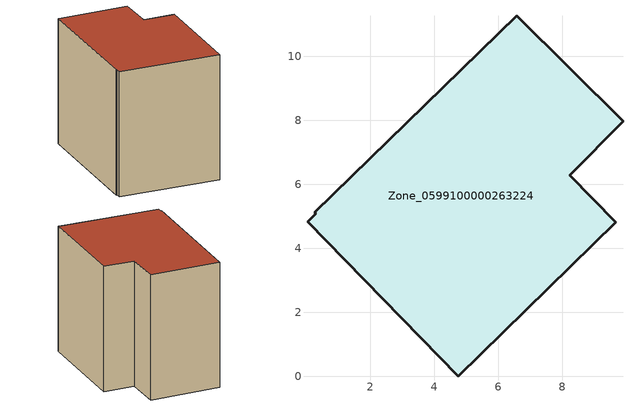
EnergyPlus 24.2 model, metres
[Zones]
Zone_0599100000263224
 floor ground (C_G): 0.3,5.08 0.26,5.12 6.57,11.27 9.89,7.97 8.23,6.29 9.67,4.81 4.74,0 0.04,4.83 z0
 wall outside (C_F): 0.04,4.83 4.74,0 9.67,4.81 8.23,6.29 9.89,7.97 6.57,11.27 0.26,5.12 0.3,5.08 0.04,4.83 z0:8.35
 roof outside (C_R): 0.3,5.08 0.04,4.83 4.74,0 9.67,4.81 8.23,6.29 9.89,7.97 6.57,11.27 0.26,5.12 z8.35
[BUILDING]
Pand.0599100000263224: North Axis=0; Terrain=City; Loads Convergence Tolerance Value=0.04; Temperature Convergence Tolerance Value=0.4; Solar Distribution=FullExterior; Maximum Number of Warmup Days=25; Minimum Number of Warmup Days=1
[Site:Location]
Rotterdam.The.Hague.AP_ZH_NLD Design_Conditions: Latitude=51.96; Longitude=4.45; Time Zone=1; Elevation=-4.5
[SITE:GROUNDTEMPERATURE:BUILDINGSURFACE]
18, 18, 18, 18, 18, 18, 18, 18, 18, 18, 18, 18
[MATERIAL] Thermal Absorptance=0.9; Solar Absorptance=0.7; Visible Absorptance=0.7
Name | Roughness | Thickness | Conductivity | Density | Specific Heat
G.TC.1975-1991 | MediumSmooth | 0.15 | 0.288461 | 540 | 1210
F.TC.1975-1991 | Rough | 0.3 | 0.230769 | 1920 | 840
R.TC.1975-1991 | MediumRough | 0.2 | 0.153846 | 1500 | 1000
[CONSTRUCTION]
C_G: G.TC.1975-1991
C_F: F.TC.1975-1991
C_R: R.TC.1975-1991
[ZONE]
Zone_0599100000263224: Type=1; Multiplier=1; Ceiling Height=Autocalculate; Volume=Autocalculate; Floor Area=autocalculate; Part of Total Floor Area=Yes
[ZONEINFILTRATION:DESIGNFLOWRATE]
Infil_Zone_0599100000263224: Zone or ZoneList or Space or SpaceList=Zone_0599100000263224; Schedule=AlwaysOn; Design Flow Rate Calculation Method=Flow/Area; Flow Rate per Floor Area=0.003; Constant Term Coefficient=1; Temperature Term Coefficient=0; Velocity Term Coefficient=0; Velocity Squared Term Coefficient=0
[HVACTEMPLATE:ZONE:IDEALLOADSAIRSYSTEM]
Zone_0599100000263224: Maximum Heating Supply Air Temperature=50; Minimum Cooling Supply Air Temperature=13; Maximum Heating Supply Air Humidity Ratio=0.0156; Minimum Cooling Supply Air Humidity Ratio=0.0077; Heating Limit=NoLimit; Cooling Limit=NoLimit; Dehumidification Control Type=ConstantSensibleHeatRatio; Cooling Sensible Heat Ratio=0.7; Dehumidification Setpoint=60; Humidification Control Type=None; Humidification Setpoint=30; Outdoor Air Method=None; Outdoor Air Flow Rate per Person=0.00944; Outdoor Air Flow Rate per Zone Floor Area=0; Outdoor Air Flow Rate per Zone=0; Demand Controlled Ventilation Type=None; Outdoor Air Economizer Type=NoEconomizer; Heat Recovery Type=None; Sensible Heat Recovery Effectiveness=0.7; Latent Heat Recovery Effectiveness=0.65
[ZONECONTROL:THERMOSTAT]
ThermostatControl_Zone_0599100000263224: Zone or ZoneList=Zone_0599100000263224; Control Type Schedule=DualSetpointControlType; Control 1=Thermostat_Zone_0599100000263224; Temperature Difference Between Cutout And Setpoint=0
[THERMOSTATSETPOINT:DUALSETPOINT]
Thermostat_Zone_0599100000263224: Heating Setpoint Temperature Schedule=HeatingSetpoint_Zone_0599100000263224; Cooling Setpoint Temperature Schedule=CoolingSetpoint_Zone_0599100000263224
[SCHEDULE:COMPACT]
HeatingSetpoint_Zone_0599100000263224: Through: 12/31, For: AllDays, Until: 24:00, 21
CoolingSetpoint_Zone_0599100000263224: Through: 12/31, For: AllDays, Until: 24:00, 24
DualSetpointControlType: Through: 12/31, For: AllDays, Until: 24:00, 4
AlwaysOn: Through: 12/31, For: AllDays, Until: 24:00, 1
